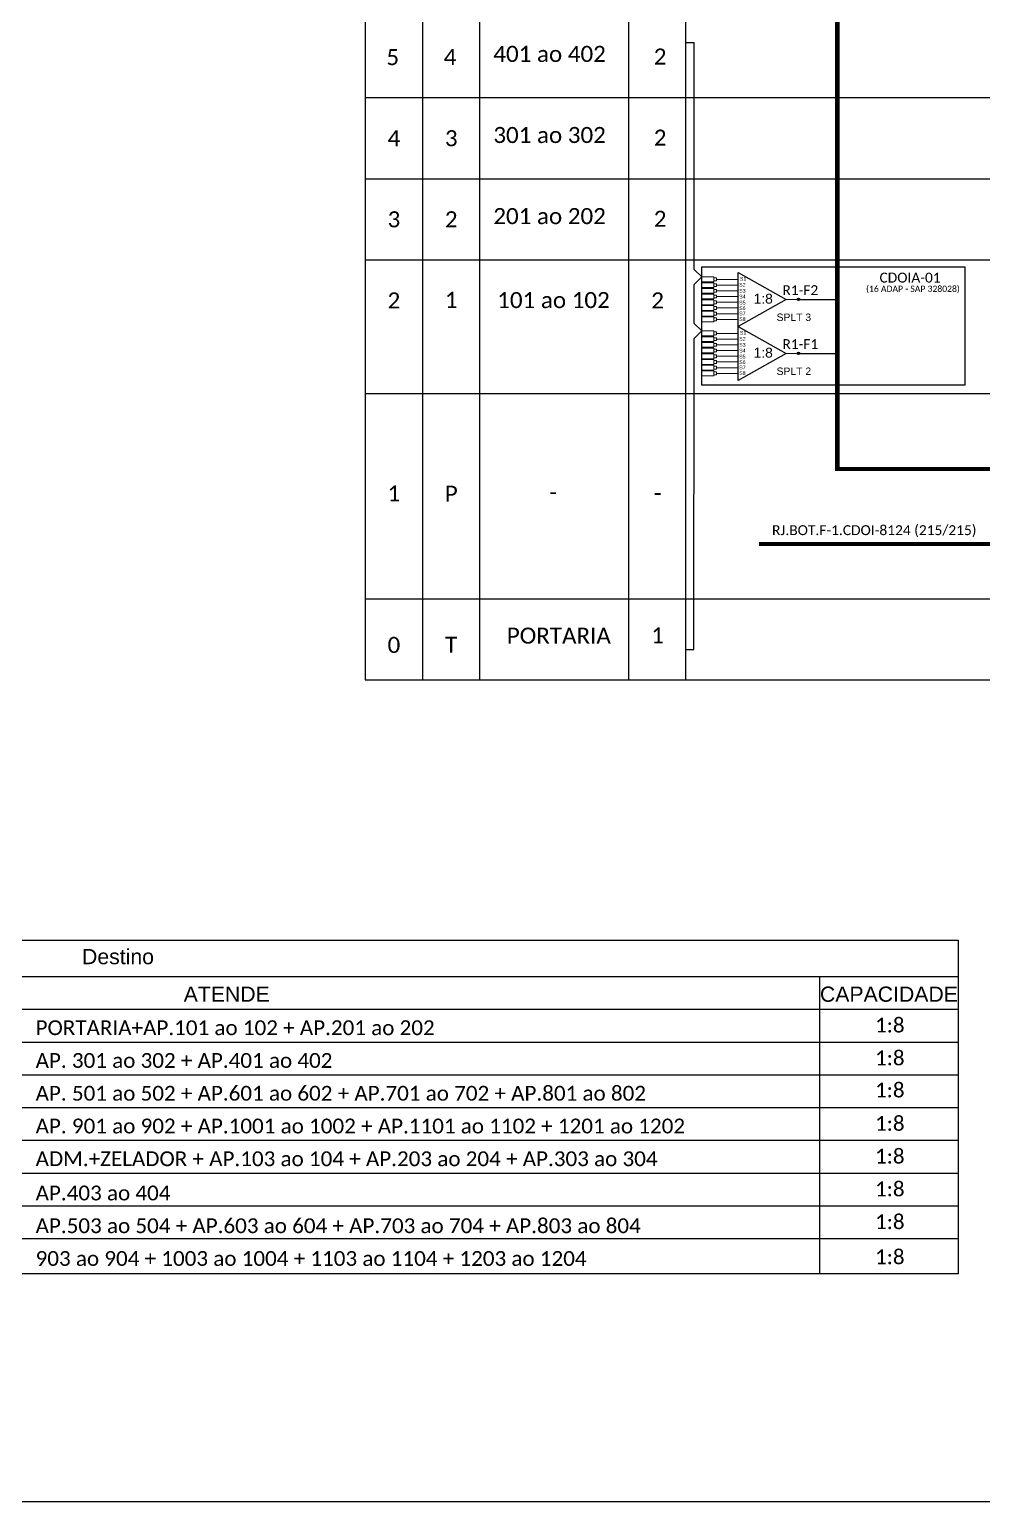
# Model space of a CAD drawing. Header units: metres. Extents: x -1286 to 461, y -500 to 94.
# Drawn here: x -1.6 to 190.9, y -499.8 to -202.6 of the extents above; entities that cross this region are included whole.
import ezdxf
from ezdxf.enums import TextEntityAlignment as Align

# ---------------------------------------------------------------- set-up
doc = ezdxf.new("R2010")
doc.units = ezdxf.units.M
doc.styles.add('ARIAL', font='arial.ttf')
doc.styles.add('WMF-Calibri0', font='calibri.ttf')

# ---------------------------------------------------------------- blocks, each defined once
blk = doc.blocks.new('SPLT_1-8_SC-APC_ESQ')
at = {"color": 1}
blk.add_lwpolyline([(7.37, -2.1), (17.04, -7.55), (7.37, -13), (7.37, -2.1)], dxfattribs=at)
at = {"color": 3, "lineweight": 0}
for points in [[(2.41, -3.02), (0, -3.02)], [(2.41, -4), (0, -4)], [(2.41, -4.17), (0, -4.17)], [(2.41, -5.16), (0, -5.16)], [(2.41, -5.32), (0, -5.32)], [(2.41, -3.02), (2.41, -4)], [(2.41, -4.17), (2.41, -5.16)], [(2.41, -5.32), (2.41, -6.31)], [(2.99, -3.51), (7.37, -3.51)], [(7.37, -4.66), (2.99, -4.66)], [(7.37, -5.82), (2.99, -5.82)], [(2.41, -6.31), (0, -6.31)], [(2.41, -6.48), (0, -6.48)], [(2.41, -7.46), (0, -7.46)], [(2.41, -7.63), (0, -7.63)], [(2.41, -8.62), (0, -8.62)], [(2.41, -8.78), (0, -8.78)], [(2.41, -6.48), (2.41, -7.46)], [(2.41, -7.63), (2.41, -8.62)], [(2.41, -8.78), (2.41, -9.77)], [(7.37, -6.97), (2.99, -6.97)], [(7.37, -8.12), (2.99, -8.12)], [(2.41, -9.77), (0, -9.77)], [(2.41, -9.94), (0, -9.94)], [(2.41, -10.92), (0, -10.92)], [(2.41, -11.09), (0, -11.09)], [(2.41, -9.94), (2.41, -10.92)], [(2.41, -11.09), (2.41, -12.08)], [(7.37, -9.28), (2.99, -9.28)], [(7.37, -10.43), (2.99, -10.43)], [(7.37, -11.58), (2.99, -11.58)], [(2.41, -12.08), (0, -12.08)]]:
    blk.add_lwpolyline(points, dxfattribs=at)
for points in [[(2.99, -3.22), (2.41, -3.22), (2.41, -3.8), (2.99, -3.8)], [(2.99, -4.38), (2.41, -4.38), (2.41, -4.95), (2.99, -4.95)], [(2.99, -5.53), (2.41, -5.53), (2.41, -6.1), (2.99, -6.1)], [(2.99, -6.68), (2.41, -6.68), (2.41, -7.26), (2.99, -7.26)], [(2.99, -7.84), (2.41, -7.84), (2.41, -8.41), (2.99, -8.41)], [(2.99, -8.99), (2.41, -8.99), (2.41, -9.56), (2.99, -9.56)], [(2.99, -10.14), (2.41, -10.14), (2.41, -10.72), (2.99, -10.72)], [(2.99, -11.3), (2.41, -11.3), (2.41, -11.87), (2.99, -11.87)]]:
    blk.add_lwpolyline(points, close=True, dxfattribs=at)
at = {"color": 1, "lineweight": 0}
blk.add_lwpolyline([(17.04, -7.55), (19.26, -7.55)], dxfattribs=at)
at = {"color": 1, "style": 'ARIAL'}
for s, height, p in [('S3', 0.75, (7.55, -6.18)), ('S2', 0.75, (7.56, -4.97)), ('S1', 0.75, (7.7, -3.78)), ('S5', 0.75, (7.55, -8.57)), ('S4', 0.75, (7.55, -7.36)), ('1:8', 2, (10.45, -8.4)), ('S6', 0.75, (7.55, -9.69)), ('S7', 0.75, (7.55, -10.78)), ('S8', 0.75, (7.55, -11.9))]:
    blk.add_text(s, height=height, dxfattribs=at).set_placement(p)

msp = doc.modelspace()

# ---------------------------------------------------------------- hatches: boundary and pattern name
h = msp.add_hatch(color=3)
h.dxf.hatch_style = 1
edge = h.paths.add_edge_path()
edge.add_arc((153.73, -257.13), 0.256, 0, 360)
h = msp.add_hatch(color=3)
h.dxf.hatch_style = 1
edge = h.paths.add_edge_path()
edge.add_arc((153.73, -268.03), 0.256, 0, 360)

# ---------------------------------------------------------------- linework, layer by layer
at = {"color": 1}
for p, q in [((134.21, -250.55), (187.34, -250.55)), ((134.21, -274.44), (134.21, -250.55)), ((187.34, -250.55), (187.34, -274.44)), ((187.34, -274.44), (134.21, -274.44))]:
    msp.add_line(p, q, dxfattribs=at)
for p, q in [((-145.3, -386.46), (185.97, -386.46)), ((185.97, -386.46), (185.97, -453.82)), ((-63.7, -393.81), (185.97, -393.81)), ((157.99, -393.81), (157.99, -453.82)), ((-63.7, -400.43), (185.97, -400.43)), ((-63.7, -407.04), (185.97, -407.04)), ((-63.7, -413.66), (185.97, -413.66)), ((-63.7, -420.27), (185.97, -420.27)), ((-63.7, -426.88), (185.97, -426.88)), ((-63.7, -433.5), (185.97, -433.5)), ((-63.7, -440.11), (185.97, -440.11)), ((-63.7, -446.73), (185.97, -446.73)), ((185.97, -453.82), (-145.3, -453.82))]:
    msp.add_line(p, q)
msp.add_lwpolyline([(-380.32, -499.81), (460.68, -499.81), (460.68, 94.19), (-380.32, 94.19)], close=True)
for points in [[(66.26, -57.85), (66.26, -333.94)], [(77.83, -57.85), (77.83, -333.94)], [(89.4, -333.94), (89.4, -57.85)], [(119.42, -57.85), (119.42, -333.94)], [(130.99, -333.94), (130.99, -57.85)], [(66.26, -216.41), (343.59, -216.41)], [(66.26, -232.78), (343.59, -232.78)], [(66.26, -249.16), (343.59, -249.16)], [(66.26, -276.13), (343.59, -276.13)], [(66.26, -317.57), (343.59, -317.57)], [(66.26, -333.94), (343.59, -333.94)]]:
    msp.add_lwpolyline(points)
at = {"color": 5}
msp.add_lwpolyline([(226.37, -295.51, 0.8, 0.8, 0), (226.37, -291.35, 0.8, 0.8, 0), (161.57, -291.35, 1, 1, 0), (161.57, -117.14, 1, 1, 0)], format="xyseb", dxfattribs=at)
at = {"color": 3}
msp.add_lwpolyline([(130.98, -327.79), (132.63, -327.79), (132.64, -265.01), (134.21, -263.5), (132.64, -261.99), (132.64, -254.11), (134.21, -252.61), (132.64, -251.1), (132.64, -205.33), (130.99, -205.33)], dxfattribs=at)
at = {"color": 5, "linetype": 'Continuous', "ltscale": 4}
for points in [[(153.73, -257.13), (161.57, -257.13)], [(153.73, -268.03), (161.57, -268.03)]]:
    msp.add_lwpolyline(points, dxfattribs=at)
at = {"color": 1, "const_width": 0.8}
msp.add_lwpolyline([(145.75, -306.51), (196.99, -306.51)], dxfattribs=at)
at = {"color": 3}
for centre in [(153.73, -257.13), (153.73, -268.03)]:
    msp.add_circle(centre, 0.256, dxfattribs=at)

# ---------------------------------------------------------------- block references
for p in [(134.21, -249.59), (134.21, -260.49)]:
    msp.add_blockref('SPLT_1-8_SC-APC_ESQ', p)

# ---------------------------------------------------------------- texts
at = {"color": 7}
for s, height, style, p in [('401 ao 402', 3.24, 'WMF-Calibri0', (92.11, -209.2)), ('301 ao 302', 3.24, 'WMF-Calibri0', (92.11, -225.57)), ('201 ao 202', 3.24, 'WMF-Calibri0', (92.11, -241.94)), ('101 ao 102', 3.24, 'WMF-Calibri0', (92.9, -258.89)), ('SPLT 3', 1.5, 'ARIAL', (149.3, -261.49)), ('SPLT 2', 1.5, 'ARIAL', (149.3, -272.39)), ('-', 3.24, 'WMF-Calibri0', (103.42, -297.67)), ('PORTARIA', 3.24, 'WMF-Calibri0', (94.83, -326.63)), ('PORTARIA+AP.101 ao 102 + AP.201 ao 202', 2.9879, 'WMF-Calibri0', (-0.31, -405.65)), ('AP. 301 ao 302 + AP.401 ao 402', 2.9879, 'WMF-Calibri0', (-0.31, -412.26)), ('AP. 501 ao 502 + AP.601 ao 602 + AP.701 ao 702 + AP.801 ao 802', 2.9879, 'WMF-Calibri0', (-0.31, -418.88)), ('AP. 901 ao 902 + AP.1001 ao 1002 + AP.1101 ao 1102 + 1201 ao 1202', 2.9879, 'WMF-Calibri0', (-0.31, -425.49)), ('ADM.+ZELADOR + AP.103 ao 104 + AP.203 ao 204 + AP.303 ao 304', 2.9879, 'WMF-Calibri0', (-0.31, -432.1)), ('AP.403 ao 404', 2.9879, 'WMF-Calibri0', (-0.31, -439.01)), ('AP.503 ao 504 + AP.603 ao 604 + AP.703 ao 704 + AP.803 ao 804', 2.9879, 'WMF-Calibri0', (-0.31, -445.62)), ('903 ao 904 + 1003 ao 1004 + 1103 ao 1104 + 1203 ao 1204 ', 2.9879, 'WMF-Calibri0', (-0.31, -452.23))]:
    msp.add_text(s, height=height, dxfattribs=dict(at, style=style)).set_placement(p)
at = {"color": 1, "style": 'WMF-Calibri0'}
for s, p in [('CDOIA-01', (170.09, -253.74)), ('RJ.BOT.F-1.CDOI-8124 (215/215)', (148.39, -304.72))]:
    msp.add_text(s, height=2, dxfattribs=at).set_placement(p)
at = {"color": 5, "style": 'WMF-Calibri0'}
for s, p in [('R1-F2', (150.48, -256.27)), ('R1-F1', (150.48, -267.16))]:
    msp.add_text(s, height=2, dxfattribs=at).set_placement(p)
at = {"color": 1, "style": 'WMF-Calibri0'}
msp.add_text('(16 ADAP - SAP 328028)', height=1.25, dxfattribs=at).set_placement((176.84, -255.62), align=Align.CENTER)
at = {"style": 'ARIAL'}
for s, p in [('Destino', (16.33, -389.8)), ('ATENDE', (38.28, -397.38)), ('CAPACIDADE', (171.99, -397.38))]:
    msp.add_text(s, height=3.067, dxfattribs=at).set_placement(p, align=Align.MIDDLE_CENTER)
at = {"color": 7, "style": 'WMF-Calibri0'}
for tag, flags, p in [('5', 4, (71.8, -208.23)), ('4', 4, (83.37, -208.23)), ('2', 4, (125.79, -208.11)), ('2', 4, (125.79, -224.48)), ('4', 4, (72.04, -224.6)), ('3', 4, (83.61, -224.6)), ('3', 4, (72.04, -240.97)), ('2', 4, (83.61, -240.97)), ('2', 4, (125.79, -240.86)), ('2', 4, (72.04, -257.34)), ('1', 12, (83.61, -257.22)), ('2', 4, (125.28, -257.34)), ('1', 4, (72.04, -296.29)), ('P', 12, (83.61, -296.35)), ('-', 4, (125.28, -296.21)), ('1', 4, (125.28, -324.93)), ('0', 4, (72.04, -326.88)), ('T', 12, (83.61, -326.85))]:
    msp.add_attdef(tag, text='XX', height=3.24, dxfattribs=dict(at, flags=flags)).set_placement(p, align=Align.MIDDLE_CENTER)
at = {"color": 7, "lineweight": 0, "style": 'WMF-Calibri0', "flags": 8}
for p in [(169.18, -405.12), (169.18, -411.74), (169.18, -418.22), (169.18, -424.96), (169.18, -431.58), (169.18, -438.19), (169.18, -444.81), (169.18, -451.9)]:
    msp.add_attdef('1:8', p, '1:8', height=2.988, dxfattribs=at)

doc.saveas('drawing.dxf')
